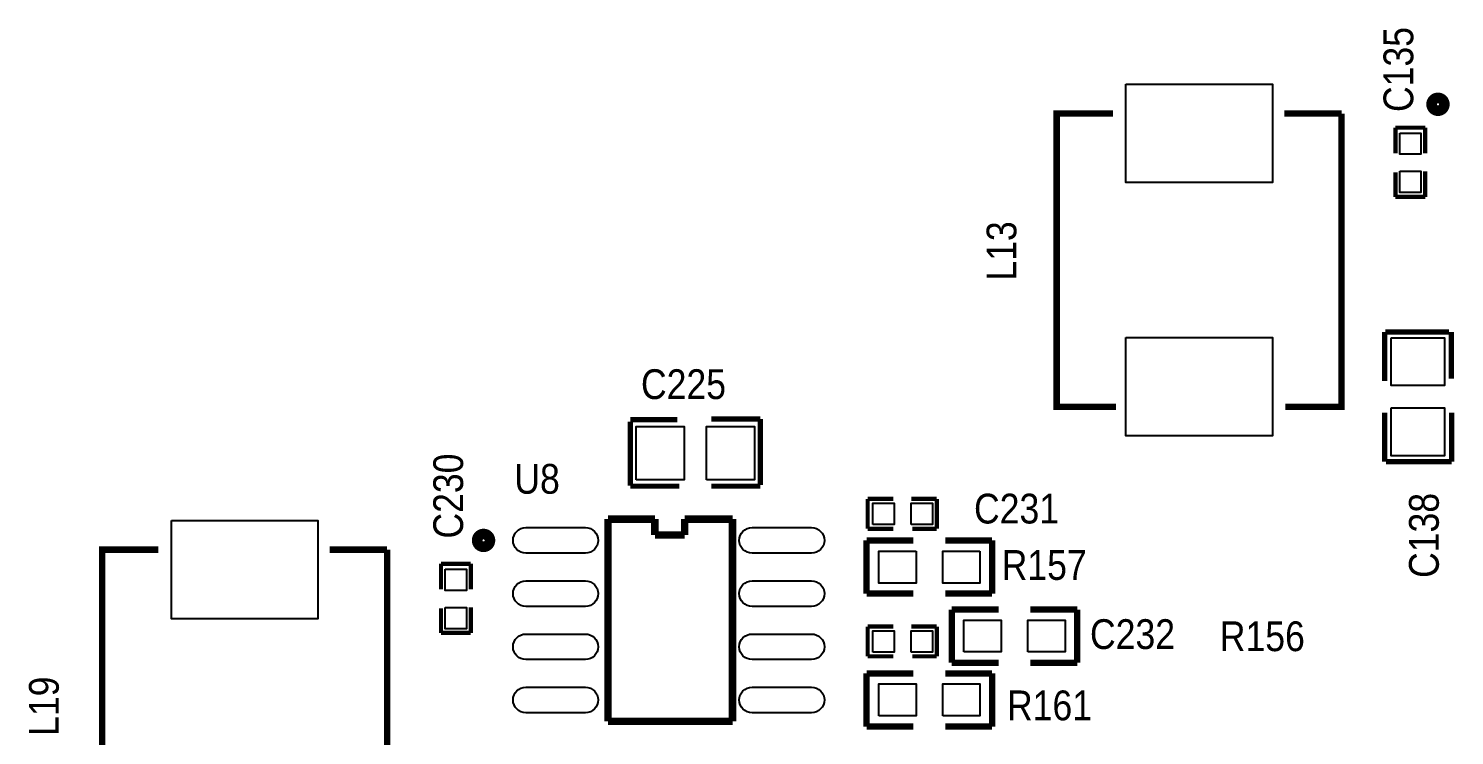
# Model space of a CAD drawing. Extents: x -1 to 188, y -4 to 106.
# Drawn here: x 112.34 to 146.38, y 47.66 to 64.54 of the extents above; entities that cross this region are included whole.
import ezdxf

# ---------------------------------------------------------------- set-up
doc = ezdxf.new("R2010")
doc.units = 0
for name, color, linetype in [('PG_SILKSCREEN_TOP', 6, 'CONTINUOUS'), ('PIN_TOP', 7, 'CONTINUOUS'), ('RD_SILKSCREEN_TOP', 8, 'CONTINUOUS')]:
    doc.layers.add(name, color=color, linetype=linetype)

msp = doc.modelspace()

# ---------------------------------------------------------------- linework, layer by layer
at = {"layer": 'PG_SILKSCREEN_TOP', "const_width": 0.254}
for points in [[(146.1404, 62.7322, 1), (145.83565, 62.73212, 1)], [(123.3566, 52.3182, 1), (123.05185, 52.31812, 1)]]:
    msp.add_lwpolyline(points, format="xyb", close=True, dxfattribs=at)
at = {"layer": 'PG_SILKSCREEN_TOP'}
for points, const_width in [([(138.3045, 55.5109), (136.8857, 55.5109), (136.8857, 62.5112), (138.2283, 62.5112)], 0.1524), ([(142.3177, 62.5112), (143.6858, 62.5112)], 0.1524), ([(143.6858, 62.5112), (143.6858, 55.5109), (142.3431, 55.5109)], 0.1524), ([(144.972, 62.1734), (144.972, 61.5638)], 0.1016), ([(145.6832, 62.1734), (144.972, 62.1734)], 0.1016), ([(145.6832, 62.1734), (145.6832, 61.5638)], 0.1016), ([(144.972, 60.5224), (144.972, 61.1066)], 0.1016), ([(145.6832, 61.132), (145.6832, 60.5224)], 0.1016), ([(145.6832, 60.5224), (144.972, 60.5224)], 0.1016), ([(144.718, 57.2966), (144.718, 56.1282)], 0.127), ([(146.2547, 57.2966), (144.7307, 57.2966)], 0.127), ([(146.3055, 56.179), (146.3055, 57.2966)], 0.127), ([(127.827, 55.2011), (126.7094, 55.2011)], 0.127), ([(126.7094, 55.1503), (126.7094, 53.6263)], 0.127), ([(128.6398, 55.2138), (129.8082, 55.2138)], 0.127), ([(129.8082, 55.2138), (129.8082, 53.639)], 0.127), ([(144.718, 54.1978), (144.718, 55.3662)], 0.127), ([(146.3182, 55.3662), (146.3182, 54.1978)], 0.127), ([(146.3182, 54.1978), (144.7434, 54.1978)], 0.127), ([(126.7094, 53.6136), (127.8778, 53.6136)], 0.127), ([(129.8082, 53.6136), (128.6398, 53.6136)], 0.127), ([(132.3736, 53.3088), (132.9832, 53.3088)], 0.1016), ([(132.3736, 53.3088), (132.3736, 52.5976)], 0.1016), ([(133.415, 53.3088), (134.0246, 53.3088)], 0.1016), ([(134.0246, 53.3088), (134.0246, 52.5976)], 0.1016), ([(126.176, 52.8262), (126.176, 48.0002)], 0.1778), ([(127.2936, 52.8262), (126.176, 52.8262)], 0.1778), ([(127.2936, 52.4452), (127.2936, 52.8262)], 0.1778), ([(129.1478, 52.8262), (128.0048, 52.8262)], 0.1778), ([(128.0048, 52.8262), (128.0048, 52.4452)], 0.1778), ([(129.1478, 48.0002), (129.1478, 52.8262)], 0.1778), ([(128.0048, 52.4452), (127.2936, 52.4452)], 0.1778), ([(132.3736, 52.5976), (132.9832, 52.5976)], 0.1016), ([(134.0246, 52.5976), (133.4404, 52.5976)], 0.1016), ([(115.5207, 45.0969), (114.1019, 45.0969), (114.1019, 52.0972), (115.4445, 52.0972)], 0.1524), ([(119.5339, 52.0972), (120.902, 52.0972)], 0.1524), ([(120.902, 52.0972), (120.902, 45.0969), (119.5593, 45.0969)], 0.1524), ([(133.4658, 52.3182), (132.3482, 52.3182)], 0.1524), ([(132.3482, 52.3182), (132.3482, 52.2674)], 0.1524), ([(132.3482, 52.2674), (132.3482, 51.099)], 0.1524), ([(134.2278, 52.3182), (135.3454, 52.3182)], 0.1524), ([(135.3454, 52.3182), (135.3454, 52.2674)], 0.1524), ([(135.3454, 52.2674), (135.3454, 51.099)], 0.1524), ([(122.1882, 51.7594), (122.1882, 51.1498)], 0.1016), ([(122.8994, 51.7594), (122.1882, 51.7594)], 0.1016), ([(122.8994, 51.7594), (122.8994, 51.1498)], 0.1016), ([(132.3482, 51.099), (132.3482, 51.0482)], 0.1524), ([(132.3482, 51.0482), (133.4658, 51.0482)], 0.1524), ([(135.3454, 51.0482), (134.2278, 51.0482)], 0.1524), ([(135.3454, 51.099), (135.3454, 51.0482)], 0.1524), ([(122.1882, 50.1084), (122.1882, 50.6926)], 0.1016), ([(122.8994, 50.718), (122.8994, 50.1084)], 0.1016), ([(134.3802, 50.6164), (134.3802, 50.6672)], 0.1524), ([(134.3802, 50.6672), (135.4978, 50.6672)], 0.1524), ([(137.3774, 50.6672), (136.2598, 50.6672)], 0.1524), ([(137.3774, 50.6164), (137.3774, 50.6672)], 0.1524), ([(134.3802, 49.448), (134.3802, 50.6164)], 0.1524), ([(137.3774, 49.448), (137.3774, 50.6164)], 0.1524), ([(122.8994, 50.1084), (122.1882, 50.1084)], 0.1016), ([(132.3736, 50.2608), (132.9832, 50.2608)], 0.1016), ([(132.3736, 50.2608), (132.3736, 49.5496)], 0.1016), ([(133.415, 50.2608), (134.0246, 50.2608)], 0.1016), ([(134.0246, 50.2608), (134.0246, 49.5496)], 0.1016), ([(132.3736, 49.5496), (132.9832, 49.5496)], 0.1016), ([(134.0246, 49.5496), (133.4404, 49.5496)], 0.1016), ([(134.3802, 49.3972), (134.3802, 49.448)], 0.1524), ([(135.4978, 49.3972), (134.3802, 49.3972)], 0.1524), ([(136.2598, 49.3972), (137.3774, 49.3972)], 0.1524), ([(137.3774, 49.3972), (137.3774, 49.448)], 0.1524), ([(132.3482, 49.0924), (132.3482, 49.1432)], 0.1524), ([(132.3482, 49.1432), (133.4658, 49.1432)], 0.1524), ([(132.3482, 47.924), (132.3482, 49.0924)], 0.1524), ([(135.3454, 49.1432), (134.2278, 49.1432)], 0.1524), ([(135.3454, 49.0924), (135.3454, 49.1432)], 0.1524), ([(135.3454, 47.924), (135.3454, 49.0924)], 0.1524), ([(126.176, 48.0002), (129.1478, 48.0002)], 0.1778), ([(132.3482, 47.8732), (132.3482, 47.924)], 0.1524), ([(135.3454, 47.8732), (135.3454, 47.924)], 0.1524), ([(133.4658, 47.8732), (132.3482, 47.8732)], 0.1524), ([(134.2278, 47.8732), (135.3454, 47.8732)], 0.1524)]:
    msp.add_lwpolyline(points, dxfattribs=dict(at, const_width=const_width))
at = {"layer": 'PIN_TOP'}
for points in [[(138.53565, 63.21075), (142.03575, 63.21075), (142.03575, 60.86125), (138.53565, 60.86125)], [(145.0736, 62.0464), (145.5816, 62.0464), (145.5816, 61.5384), (145.0736, 61.5384)], [(145.0736, 61.132), (145.5816, 61.132), (145.5816, 60.624), (145.0736, 60.624)], [(138.53565, 57.16095), (142.03575, 57.16095), (142.03575, 54.81145), (138.53565, 54.81145)], [(144.8704, 57.1569), (146.1404, 57.1569), (146.1404, 56.0139), (144.8704, 56.0139)], [(144.8704, 55.4805), (146.1404, 55.4805), (146.1404, 54.3375), (144.8704, 54.3375)], [(126.8491, 53.766), (126.8491, 55.036), (127.9921, 55.036), (127.9921, 53.766)], [(128.5255, 53.766), (128.5255, 55.036), (129.6685, 55.036), (129.6685, 53.766)], [(132.5006, 52.6992), (132.5006, 53.2072), (133.0086, 53.2072), (133.0086, 52.6992)], [(133.415, 52.6992), (133.415, 53.2072), (133.923, 53.2072), (133.923, 52.6992)], [(115.75185, 52.79675), (119.25195, 52.79675), (119.25195, 50.44725), (115.75185, 50.44725)], [(133.5293, 52.0606), (133.5293, 51.2986), (132.6403, 51.2986), (132.6403, 52.0606)], [(135.0533, 52.0606), (135.0533, 51.2986), (134.1643, 51.2986), (134.1643, 52.0606)], [(122.2898, 51.6324), (122.7978, 51.6324), (122.7978, 51.1244), (122.2898, 51.1244)], [(122.2898, 50.718), (122.7978, 50.718), (122.7978, 50.21), (122.2898, 50.21)], [(134.6723, 49.6547), (134.6723, 50.4167), (135.5613, 50.4167), (135.5613, 49.6547)], [(136.1963, 49.6547), (136.1963, 50.4167), (137.0853, 50.4167), (137.0853, 49.6547)], [(132.5006, 49.6512), (132.5006, 50.1592), (133.0086, 50.1592), (133.0086, 49.6512)], [(133.415, 49.6512), (133.415, 50.1592), (133.923, 50.1592), (133.923, 49.6512)], [(132.6403, 48.1307), (132.6403, 48.8927), (133.5293, 48.8927), (133.5293, 48.1307)], [(134.1643, 48.1307), (134.1643, 48.8927), (135.0533, 48.8927), (135.0533, 48.1307)]]:
    msp.add_lwpolyline(points, close=True, dxfattribs=at)
for points in [[(125.635, 52.0134), (124.2126, 52.0134, -1), (124.2126, 52.623), (125.635, 52.623, -1)], [(131.035, 52.0134), (129.6126, 52.0134, -1), (129.6126, 52.623), (131.035, 52.623, -1)], [(125.635, 50.7434), (124.2126, 50.7434, -1), (124.2126, 51.353), (125.635, 51.353, -1)], [(131.035, 50.7434), (129.6126, 50.7434, -1), (129.6126, 51.353), (131.035, 51.353, -1)], [(125.635, 49.4734), (124.2126, 49.4734, -1), (124.2126, 50.083), (125.635, 50.083, -1)], [(131.035, 49.4734), (129.6126, 49.4734, -1), (129.6126, 50.083), (131.035, 50.083, -1)], [(125.635, 48.2034), (124.2126, 48.2034, -1), (124.2126, 48.813), (125.635, 48.813, -1)], [(131.035, 48.2034), (129.6126, 48.2034, -1), (129.6126, 48.813), (131.035, 48.813, -1)]]:
    msp.add_lwpolyline(points, format="xyb", close=True, dxfattribs=at)

# ---------------------------------------------------------------- texts
at = {"layer": 'RD_SILKSCREEN_TOP', "width": 0.892857}
for s, p in [('C135', (145.398, 62.5475)), ('L13', (135.9238, 58.5216)), ('C230', (122.7158, 52.3621)), ('C138', (146.0076, 51.4223)), ('L19', (113.0638, 47.6504))]:
    msp.add_text(s, height=0.7112, rotation=90, dxfattribs=at).set_placement(p)
for s, p in [('C225', (126.9619, 55.6938)), ('U8', (123.9393, 53.4332)), ('C231', (134.9121, 52.722)), ('R157', (135.5725, 51.3758)), ('C232', (137.6807, 49.7248)), ('R156', (140.7795, 49.6738)), ('R161', (135.6995, 48.023))]:
    msp.add_text(s, height=0.7112, dxfattribs=at).set_placement(p)

doc.saveas('drawing.dxf')
